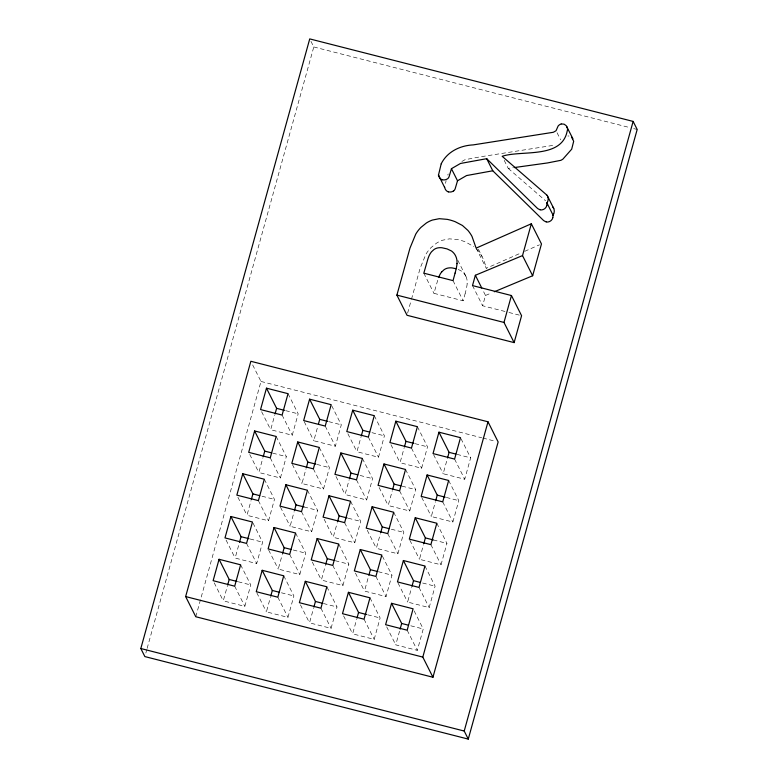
<?xml version="1.0" encoding="UTF-8"?>
<svg xmlns="http://www.w3.org/2000/svg" width="778" height="778" viewBox="0 0 778 778"><rect width="100%" height="100%" fill="white"/><g stroke="black" fill="none" stroke-linecap="round" stroke-linejoin="round"><path stroke-width="0.58" stroke-dasharray="3.89 2.92" d="M446.144 180.661L445.473 183.355M145.846 653.073L146.818 649.562M147.139 648.395L313.787 46.962L310.753 40.913M195.784 616.74L260.98 381.453L251.907 363.404M240.616 564.799L250.759 584.959L244.837 606.354L223.276 600.849L227.332 586.213M253.006 523.079L262.614 542.178L256.691 563.573L235.131 558.069L239.186 543.433M264.326 479.238L274.469 499.398L268.546 520.793L246.986 515.289L251.041 500.653M276.18 436.458L286.323 456.618L280.391 478.013L258.841 472.509L262.896 457.872M288.035 393.678L298.178 413.838L292.246 435.233L270.686 429.728L274.741 415.092M283.737 575.798L293.88 595.967L287.957 617.353L266.397 611.858L270.452 597.222M295.591 533.018L305.735 553.187L299.802 574.572L278.252 569.078L282.307 554.442M307.446 490.237L317.589 510.407L311.657 531.792L290.097 526.298L294.152 511.661M319.301 447.457L329.444 467.627L323.512 489.012L301.952 483.517L306.007 468.881M331.691 405.737L341.299 424.846L335.367 446.232L313.806 440.737L317.862 426.101M326.857 586.797L337 606.966L331.068 628.352L309.508 622.857L313.563 608.221M338.712 544.016L348.855 564.186L342.923 585.571L321.363 580.077L325.418 565.441M350.567 501.236L360.71 521.406L354.778 542.791L333.217 537.297L337.273 522.66M362.422 458.456L372.565 478.626L366.632 500.011L345.072 494.516L349.127 479.88M374.276 415.676L384.42 435.845L378.487 457.231L356.927 451.736L360.982 437.1M407.614 313.145L411.173 300.308M411.474 299.238L420.139 268.216L425.887 254.299A34.203 33.512 -26.7 0 1 431.07 247.579L436.448 243.213A28.747 28.154 -26.7 0 1 442.546 240.227L449.431 238.856L457.376 239.527A50.434 49.403 -26.7 0 1 465.322 241.861L473.919 246.645M465.244 293.277L463.163 300.794L433.959 293.335L438.043 279.117M369.978 597.805L380.121 617.965L374.189 639.36L352.629 633.856L356.684 619.22M382.368 556.085L391.976 575.185L386.044 596.58L364.483 591.076L368.539 576.44M393.687 512.245L403.831 532.405L397.898 553.8L376.338 548.295L380.393 533.659M405.542 469.465L415.685 489.625L409.753 511.02L388.193 505.515L392.248 490.879M417.397 426.684L427.53 446.844L421.608 468.239L400.048 462.735L404.103 448.099M505.029 311.472L482.642 305.764L485.501 295.446L482.827 290.136M414.159 610.925L423.242 628.974L417.309 650.359L395.749 644.855L399.804 630.229M424.953 566.024L435.096 586.194L429.164 607.579L407.604 602.075L411.659 587.448M436.808 523.244L446.942 543.414L441.019 564.799L419.459 559.294L423.514 544.668M448.653 480.464L458.796 500.633L452.874 522.019L431.313 516.514L435.369 501.888M461.043 438.743L470.651 457.853L464.729 479.238L443.168 473.734L447.224 459.108M447.71 175.069L448.274 173.961M461.86 161.474L465.03 159.704L479.316 156.991L554.977 145.078M476.136 248.133L486.279 268.293L520.774 253.074M524.712 251.333L539.494 244.807M485.501 295.446L491.395 292.985M504.193 160.326L508.248 168.398L513.149 167.717M567.882 135.994L569.019 136.014M313.787 46.962L628.955 127.378M633.662 128.584L637.182 129.479M508.929 312.474L520.608 315.45M260.98 381.453L481.708 437.771M482.875 438.063L495.79 441.359M285.691 410.658L298.178 413.838M328.812 421.657L341.299 424.846M371.933 432.665L384.42 435.845M415.053 443.664L427.53 446.844M457.036 454.371L470.651 457.853M272.708 453.146L286.323 456.618M316.957 464.437L329.444 467.627M360.078 475.446L372.565 478.626M402.061 486.153L415.685 489.625M446.319 497.443L458.796 500.633M261.982 496.218L274.469 499.398M303.974 506.925L317.589 510.407M348.223 518.226L360.71 521.406M391.344 529.225L403.831 532.405M433.327 539.932L446.942 543.414M250.137 538.998L262.614 542.178M293.248 549.997L305.735 553.187M335.24 560.714L348.855 564.186M378.351 571.713L391.976 575.185M422.61 583.004L435.096 586.194M238.282 581.779L250.759 584.959M281.393 592.778L293.88 595.967M323.385 603.495L337 606.966M367.634 614.785L380.121 617.965M410.755 625.784L423.242 628.974M458.193 269.421L461.48 271.084A11.884 11.641 -26.7 0 1 462.443 271.804A13.43 13.158 -26.7 0 1 465.973 276.56M508.248 168.398L545.602 200.812M476.428 248.804L478.071 250.594A38.141 37.354 -26.7 0 1 482.127 256.555M557.077 132.737L560.627 139.797M478.392 249.125L484.179 260.98L486.279 268.293M472.499 285.594L482.642 305.764M457.804 260.26L465.808 276.18M453.02 280.625L463.163 300.794M423.816 273.175L433.959 293.335M454.585 459.078L464.729 479.238M433.56 454.634L443.168 473.734M442.731 501.859L452.874 522.019M411.465 448.07L421.608 468.239M421.705 497.414L431.313 516.514M390.974 444.695L400.048 462.735M430.876 544.639L441.019 564.799M399.61 490.85L409.753 511.02M368.344 437.071L378.487 457.231M409.85 540.195L419.459 559.294M379.119 487.475L388.193 505.515M347.854 433.696L356.927 451.736M419.021 587.419L429.164 607.579M387.755 533.63L397.898 553.8M356.489 479.851L366.632 500.011M325.223 426.072L335.367 446.232M397.996 582.975L407.604 602.075M367.265 530.256L376.338 548.295M335.999 476.476L345.072 494.516M304.198 421.627L313.806 440.737M407.166 630.199L417.309 650.359M375.9 576.41L386.044 596.58M344.635 522.631L354.778 542.791M313.369 468.852L323.512 489.012M282.103 415.063L292.246 435.233M386.676 626.815L395.749 644.855M355.41 573.036L364.483 591.076M324.144 519.257L333.217 537.297M292.343 464.408L301.952 483.517M261.612 411.688L270.686 429.728M364.046 619.191L374.189 639.36M332.78 565.412L342.923 585.571M301.514 511.632L311.657 531.792M270.258 457.843L280.391 478.013M343.555 615.816L352.629 633.856M312.289 562.037L321.363 580.077M280.488 507.188L290.097 526.298M249.757 454.469L258.841 472.509M320.925 608.192L331.068 628.352M289.669 554.413L299.802 574.572M258.403 500.624L268.546 520.793M300.434 604.817L309.508 622.857M268.643 549.968L278.252 569.078M237.903 497.249L246.986 515.289M277.814 597.193L287.957 617.353M246.548 543.404L256.691 563.573M256.789 592.748L266.397 611.858M226.058 540.029L235.131 558.069M234.693 586.184L244.837 606.354M214.203 582.81L223.276 600.849M466.041 276.53A14.558 14.267 -26.7 0 1 467.092 283.795M467.199 283.814A58.369 57.173 -26.7 0 1 465.186 293.257"/><path stroke-width="1.17" d="M441.165 163.934L438.452 175.264M552.73 217.577L552.769 217.432A7.761 7.605 -26.7 0 0 553.051 215.487M546.633 205.548L546.681 205.334A7.761 7.605 -26.7 0 0 546.973 203.389A3.686 3.608 -26.7 0 0 546.866 202.805A2.499 2.451 -26.7 0 0 547.099 202.572L547.615 201.755M140.818 648.521L309.732 38.9L633.127 121.417L637.182 129.479L468.268 739.1L144.873 656.583L140.818 648.521L464.213 731.038L468.268 739.1M185.641 596.57L250.847 361.284L488.001 421.793L498.144 441.962L432.947 677.249L195.784 616.74L185.641 596.57L422.804 657.089L432.947 677.249M219.056 559.294L213.133 580.689L234.693 586.184L240.616 564.799L219.056 559.294L229.199 579.464L227.643 585.095M230.91 516.514L224.988 537.909L246.548 543.404L252.471 522.019L230.91 516.514L241.054 536.684L239.498 542.315M242.765 473.734L236.843 495.129L258.403 500.624L264.326 479.238L242.765 473.734L252.908 493.904L251.352 499.534M254.62 430.954L248.697 452.349L270.258 457.843L276.18 436.458L254.62 430.954L264.763 451.123L263.207 456.754M266.475 388.173L260.552 409.568L282.103 415.063L288.035 393.678L266.475 388.173L276.618 408.343L275.062 413.974M262.176 570.293L256.254 591.688L277.814 597.193L283.737 575.798L262.176 570.293L272.319 590.463L270.763 596.094M274.031 527.513L268.109 548.908L289.669 554.413L295.591 533.018L274.031 527.513L284.174 547.683L282.618 553.314M285.886 484.733L279.963 506.128L301.514 511.632L307.446 490.237L285.886 484.733L296.029 504.903L294.473 510.533M297.741 441.953L291.808 463.348L313.369 468.852L319.301 447.457L297.741 441.953L307.884 462.122L306.318 467.753M309.595 399.172L303.663 420.567L325.223 426.072L331.156 404.677L309.595 399.172L319.739 419.342L318.484 423.845M305.297 581.302L299.374 602.687L320.925 608.192L326.857 586.797L305.297 581.302L315.44 601.462L313.884 607.093M317.152 538.522L311.219 559.907L332.78 565.412L338.712 544.016L317.152 538.522L327.295 558.682L325.729 564.313M329.006 495.742L323.074 517.127L344.635 522.631L350.567 501.236L329.006 495.742L339.15 515.902L337.584 521.532M340.861 452.961L334.929 474.347L356.489 479.851L362.422 458.456L340.861 452.961L351.004 473.121L349.439 478.752M352.716 410.181L346.784 431.566L368.344 437.071L374.276 415.676L352.716 410.181L362.859 430.341L361.293 435.972M531.325 223.772L522.515 255.592L475.358 275.276L472.499 285.594L511.447 295.533L521.581 315.703L514.132 342.612L407.03 315.284L396.887 295.115L409.996 248.056L415.744 234.139A34.203 33.512 -26.7 0 1 420.927 227.409L426.305 223.043A28.747 28.154 -26.7 0 1 432.403 220.057L439.288 218.686L447.233 219.367A50.434 49.403 -26.7 0 1 455.179 221.701L462.424 225.464L467.928 230.424A38.141 37.354 -26.7 0 1 471.983 236.386L476.136 248.133L531.325 223.772L541.469 243.942L532.658 275.752L494.341 291.75M444.539 187.362L444.549 186.817M348.418 592.301L342.485 613.696L364.046 619.191L369.978 597.805L348.418 592.301L358.561 612.471L356.995 618.092M360.272 549.521L354.34 570.916L375.9 576.41L381.833 555.025L360.272 549.521L370.416 569.69L368.85 575.312M372.127 506.741L366.195 528.136L387.755 533.63L393.687 512.245L372.127 506.741L382.27 526.91L380.705 532.531M383.982 463.96L378.05 485.355L399.61 490.85L405.542 469.465L383.982 463.96L394.125 484.13L392.559 489.751M395.837 421.18L389.904 442.575L411.465 448.07L417.397 426.684L395.837 421.18L405.98 441.35L404.414 446.971M455.101 273.117L453.02 280.625L423.816 273.175L427.9 258.948A55.676 54.538 -26.7 0 1 428.62 256.954A18.75 18.361 -26.7 0 1 431.489 251.829L433.93 249.582A9.637 9.443 -26.7 0 1 437.46 247.978A14.14 13.848 -26.7 0 1 441.953 247.754L447.068 248.902L451.337 250.915A11.884 11.641 -26.7 0 1 452.3 251.644A13.43 13.158 -26.7 0 1 455.83 256.39A14.558 14.267 -26.7 0 1 456.949 263.635M391.538 603.3L385.606 624.695L407.166 630.199L413.099 608.804L391.538 603.3L401.681 623.47L400.116 629.101M403.393 560.52L397.461 581.915L419.021 587.419L424.953 566.024L403.393 560.52L413.536 580.689L411.97 586.32M415.248 517.74L409.316 539.135L430.876 544.639L436.808 523.244L415.248 517.74L425.391 537.909L423.825 543.54M427.103 474.959L421.17 496.354L442.731 501.859L448.653 480.464L427.103 474.959L437.236 495.129L435.68 500.76M438.948 432.179L433.025 453.574L454.585 459.078L460.508 437.683L438.948 432.179L449.091 452.349L447.535 457.979M514.132 342.612L503.988 322.442L511.447 295.533M422.804 657.089L488.001 421.793M464.213 731.038L633.127 121.417M540.097 209.622A6.973 6.837 -26.7 0 1 539.066 209.301A6.866 6.73 -26.7 0 1 536.946 207.882L486.697 158.683L460.498 163.458L451.435 168.69L449.178 176.353A4.503 4.415 -26.7 0 1 447.525 178.823L445.979 179.572A6.817 6.681 -26.7 0 1 444.899 179.835A6.487 6.35 -26.7 0 1 442.293 179.708M451.435 168.69L457.513 180.788L455.266 188.451A4.503 4.415 -26.7 0 1 453.613 190.921M553.703 213.853L553.177 214.679A2.499 2.451 -26.7 0 1 552.954 214.903A3.686 3.608 -26.7 0 1 553.022 215.487M441.204 163.808C447.233 151.681 460.109 145.515 473.238 144.893L553.343 132.279L556.056 130.723L558.137 125.997A6.555 6.418 -26.7 0 1 561.074 123.994M441.661 272.008L444.063 269.742A9.637 9.443 -26.7 0 1 447.603 268.138A14.14 13.848 -26.7 0 1 452.096 267.924L456.171 268.741M453.603 190.902L452.067 191.68A6.817 6.681 -26.7 0 1 450.987 191.933A6.487 6.35 -26.7 0 1 448.381 191.806M457.513 180.788L466.576 175.556L492.785 170.781L543.025 219.989A6.866 6.73 -26.7 0 0 545.154 221.409A6.973 6.837 -26.7 0 0 546.185 221.72M514.132 167.581L547.459 162.952L560.938 160.307L562.815 159.218L571.684 149.191L573.687 141.256L571.47 136.967M561.337 123.935L564.089 124.169L566.219 125.696L572.948 138.834M396.887 295.115L503.988 322.442M276.618 408.343L284.563 410.366M319.739 419.342L327.684 421.365M362.859 430.341L369.667 432.082M405.98 441.35L413.915 443.372M449.091 452.349L455.898 454.089M264.763 451.123L271.571 452.854M307.884 462.122L315.829 464.145M351.004 473.121L357.812 474.862M394.125 484.13L400.933 485.861M437.236 495.129L445.181 497.152M252.908 493.904L259.716 495.635M296.029 504.903L303.974 506.925M339.15 515.902L347.095 517.934M382.27 526.91L389.078 528.641M425.391 537.909L433.327 539.932M241.054 536.684L248.999 538.707M284.174 547.683L290.982 549.424M327.295 558.682L334.102 560.423M370.416 569.69L377.223 571.422M413.536 580.689L420.344 582.43M229.199 579.464L237.144 581.487M272.319 590.463L279.127 592.204M315.44 601.462L322.248 603.203M358.561 612.471L366.506 614.494M401.681 623.47L408.489 625.211M546.662 194.918L502.16 156.3C521.386 149.814 561.949 159.257 567.23 130.85C567.872 129.43 567.444 127.903 566.792 126.59M547.547 196.163L553.741 208.485M546.866 202.805L552.954 214.903M486.697 158.683L492.785 170.781M522.515 255.592L532.658 275.752M438.393 174.992L444.471 187.09M475.358 275.276L481.757 288.016M438.617 277.503A55.676 54.538 -26.7 0 1 438.763 277.124M438.792 277.133A18.75 18.361 -26.7 0 1 441.632 271.989M457.056 263.645A58.369 57.173 -26.7 0 1 455.042 273.097M448.332 191.923A5.932 5.816 -26.7 0 1 444.705 187.342M552.876 217.684A5.903 5.777 -26.7 0 1 546.127 222.002M552.857 207.016A6.632 6.496 -26.7 0 1 553.654 213.833M442.254 179.815A5.932 5.816 -26.7 0 1 438.627 175.235M546.798 205.587A5.903 5.777 -26.7 0 1 540.049 209.895M546.769 194.918A6.632 6.496 -26.7 0 1 547.566 201.735"/></g></svg>
